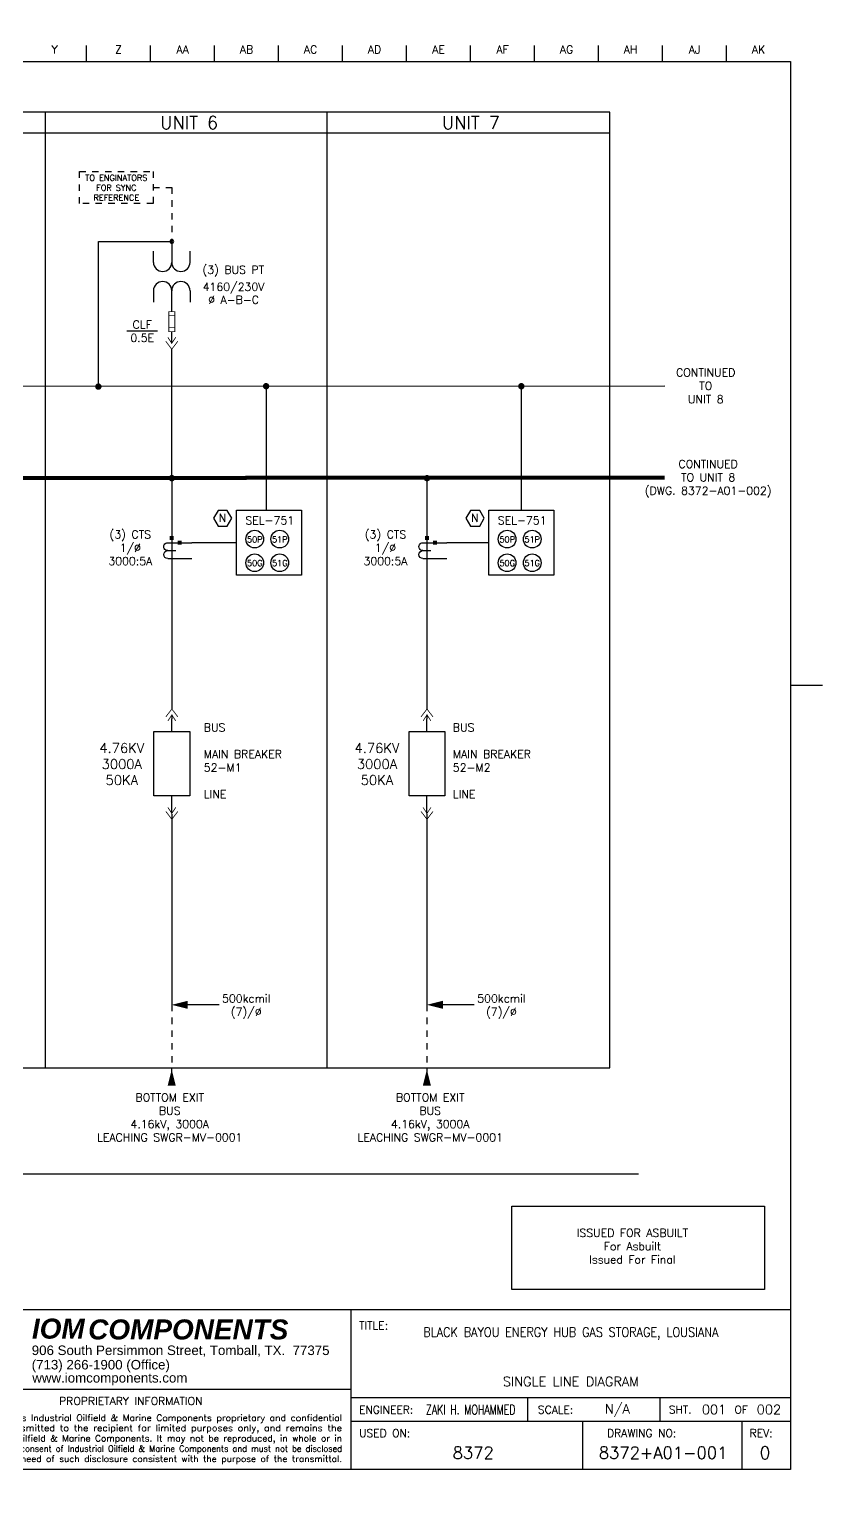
# Model space of a CAD drawing. Header units: inches. Extents: x -0.7 to 34.5, y -0.5 to 22.5.
# Drawn here: x 22.11 to 34.5, y -0.5 to 22.5 of the extents above; entities that cross this region are included whole.
import ezdxf
from ezdxf.enums import TextEntityAlignment as Align

# ---------------------------------------------------------------- set-up
doc = ezdxf.new("R2010")
doc.units = ezdxf.units.IN
doc.header["$MEASUREMENT"] = 0
doc.linetypes.add('HIDDEN', pattern=[0.375, 0.25, -0.125])
for name, color, linetype in [('BM', 5, 'Continuous'), ('INFORBORDER', 3, 'Continuous'), ('OBJ', 3, 'Continuous'), ('SYMS', 7, 'Continuous'), ('TEXT', 3, 'Continuous'), ('TEXT2', 8, 'Continuous'), ('WIRES', 7, 'Continuous')]:
    doc.layers.add(name, color=color, linetype=linetype)
doc.styles.add('IDS', font='arial.ttf')
doc.styles.add('LOGO', font='arialbi.ttf')
doc.styles.get("Standard").update_dxf_attribs({"font": 'ROMANS.SHX'})
doc.styles.add('TITLEBLK', font='romans.shx')
doc.styles.add('WD', font='txt')

# ---------------------------------------------------------------- blocks, each defined once
blk = doc.blocks.new('TITLE')
at = {"layer": 'TEXT', "style": 'TITLEBLK'}
for tag, height, p in [('LINE1', 0.148, (3.433, -0.311)), ('LINE2', 0.148, (3.433, -0.561)), ('LINE3', 0.148, (3.433, -0.811)), ('LINE4', 0.148, (3.433, -1.061)), ('ENG', 0.148, (1.868, -1.501)), ('SCALE', 0.148, (4.159, -1.498)), ('SHT', 0.148, (5.67, -1.499)), ('OF', 0.148, (6.528, -1.499)), ('PROJECT', 0.148, (1.907, -2.173)), ('DWGNO', 0.197, (4.983, -2.173)), ('REV', 0.197, (6.467, -2.173))]:
    blk.add_attdef(tag, text='', height=height, dxfattribs=at).set_placement(p, align=Align.MIDDLE)
blk = doc.blocks.new('IOM_TITLE_BLOCK_BORDER')
at = {"layer": 'INFORBORDER', "color": 5}
for p, q in [((17, 22), (17, 22.5)), ((1, 22), (1, 22.25)), ((2, 22), (2, 22.25)), ((3, 22), (3, 22.25)), ((4, 22), (4, 22.25)), ((5, 22), (5, 22.25)), ((6, 22), (6, 22.25)), ((7, 22), (7, 22.25)), ((8, 22), (8, 22.25)), ((9, 22), (9, 22.25)), ((10, 22), (10, 22.25)), ((11, 22), (11, 22.25)), ((12, 22), (12, 22.25)), ((13, 22), (13, 22.25)), ((14, 22), (14, 22.25)), ((15, 22), (15, 22.25)), ((16, 22), (16, 22.25)), ((18, 22), (18, 22.25)), ((19, 22), (19, 22.25)), ((20, 22), (20, 22.25)), ((21, 22), (21, 22.25)), ((22, 22), (22, 22.25)), ((23, 22), (23, 22.25)), ((24, 22), (24, 22.25)), ((25, 22), (25, 22.25)), ((26, 22), (26, 22.25)), ((27, 22), (27, 22.25)), ((28, 22), (28, 22.25)), ((29, 22), (29, 22.25)), ((30, 22), (30, 22.25)), ((31, 22), (31, 22.25)), ((32, 22), (32, 22.25)), ((33, 22), (33, 22.25)), ((0, 0), (0, 22)), ((0, 22), (34, 22)), ((34, 22), (34, 0)), ((0, 12.25), (-0.5, 12.25)), ((34.5, 12.25), (34, 12.25)), ((34, 0), (0, 0)), ((17, -0.5), (17, 0))]:
    blk.add_line(p, q, dxfattribs=at)
at = {"color": 7, "ltscale": 0.2}
for s, p in [('A', (0.5, 22.125)), ('B', (1.5, 22.125)), ('C', (2.5, 22.125)), ('D', (3.5, 22.125)), ('E', (4.5, 22.125)), ('F', (5.5, 22.125)), ('G', (6.5, 22.125)), ('H', (7.5, 22.125)), ('J', (8.5, 22.125)), ('K', (9.5, 22.125)), ('L', (10.5, 22.125)), ('M', (11.5, 22.125)), ('N', (12.5, 22.125)), ('P', (13.5, 22.125)), ('Q', (14.5, 22.125)), ('R', (15.5, 22.125)), ('S', (16.5, 22.125)), ('T', (17.5, 22.125)), ('U', (18.5, 22.125)), ('V', (19.5, 22.125)), ('W', (20.5, 22.125)), ('X', (21.5, 22.125)), ('Y', (22.5, 22.125)), ('Z', (23.5, 22.125)), ('AA', (24.5, 22.125)), ('AB', (25.5, 22.125)), ('AC', (26.5, 22.125)), ('AD', (27.5, 22.125)), ('AE', (28.5, 22.125)), ('AF', (29.5, 22.125)), ('AG', (30.5, 22.125)), ('AH', (31.5, 22.125)), ('AJ', (32.5, 22.125)), ('AK', (33.5, 22.125))]:
    blk.add_text(s, height=0.125, dxfattribs=at).set_placement(p, align=Align.CENTER)
blk = doc.blocks.new('VC01PJ_1-')
blk.add_line((0, -0.031), (0, -0.094))
for points in [[(-0.094, -0.062, 0.0125, 0.0125, 0), (0, 0.062, 0.0125, 0.0125, 0), (0.094, -0.062, 0, 0, 0)], [(0.062, -0.125, 0.0125, 0.0125, 0), (0, -0.031, 0.0125, 0.0125, 0), (-0.062, -0.125, 0, 0, 0)]]:
    blk.add_lwpolyline(points, format="xyseb")
at = {"linetype": 'Continuous', "style": 'WD', "width": 0.85, "flags": 8}
blk.add_attdef('TERM01', text='', height=0.125, dxfattribs=at).set_placement((-0.055, 0.113), align=Align.RIGHT)
at = {"style": 'WD', "width": 0.85}
for tag, p in [('INST', (0.219, 0.25)), ('TAG1', (0.221, -0.092)), ('LOC', (0.219, 0.078)), ('DESC1', (0.219, -0.266)), ('DESC2', (0.219, -0.438)), ('DESC3', (0.219, -0.609))]:
    blk.add_attdef(tag, p, '', height=0.125, dxfattribs=at)
at = {"style": 'WD'}
for tag, p, height, flags in [('FAMILY', (-0.132, 0.064), 0.01, 9), ('X2TERM01', (0, 0.062), 0.0125, 1), ('X2TERMDESC01', (0.026, 0.042), 0.01, 1), ('X8TERM02', (0, -0.094), 0.0125, 1), ('X8TERMDESC02', (0.013, -0.115), 0.01, 1)]:
    blk.add_attdef(tag, p, '', height=height, dxfattribs=dict(at, flags=flags))
at = {"linetype": 'Continuous', "style": 'WD', "flags": 9}
for tag, p in [('MFG', (-0.109, 0)), ('CAT', (-0.107, 0.019)), ('ASSYCODE', (-0.109, -0.014))]:
    blk.add_attdef(tag, text='', height=0.01, dxfattribs=at).set_placement(p, align=Align.CENTER)
at = {"linetype": 'Continuous', "style": 'WD', "width": 0.85, "flags": 8}
blk.add_attdef('TERM02', text='', height=0.125, dxfattribs=at).set_placement((-0.041, -0.151), align=Align.TOP_RIGHT)
at = {"color": 7, "style": 'WD', "flags": 1}
blk.add_attdef('WDTYPE', (-0.237, -0.081), '', height=0.01, dxfattribs=at)
at = {"style": 'WD', "flags": 9}
blk.add_attdef('WDBLKNAM', text='', height=0.01, dxfattribs=at).set_placement((-0.16, -0.106), align=Align.RIGHT)
at = {"style": 'WD'}
for tag, p in [('X4LINK', (-0.125, -0.062)), ('X1LINK', (0.125, -0.062))]:
    blk.add_attdef(tag, p, '', height=0.01, dxfattribs=at)
blk = doc.blocks.new('1LCT1A')
at = {"layer": 'OBJ'}
for p, q in [((-0.062, 0.323), (0.312, 0.323)), ((-0.062, 0.198), (0.062, 0.198)), ((-0.062, 0.075), (0.312, 0.075))]:
    blk.add_line(p, q, dxfattribs=at)
for centre, radius, start, end in [((-0.062, 0.261), 0.0625, 90, 270), ((-0.063, 0.137), 0.0618, 89.3683, 270.6317)]:
    blk.add_arc(centre, radius, start, end, dxfattribs=at)
for points in [[(-0.031, -0.031), (-0.031, 0.031), (0.031, -0.031), (0.031, 0.031)], [(0.094, 0.042), (0.094, 0.105), (0.156, 0.042), (0.156, 0.105)]]:
    blk.add_solid(points, dxfattribs=at)
blk = doc.blocks.new('CSHEXA')
for p, q in [((-0.072, 0.124), (-0.144, 0)), ((-0.144, 0), (-0.072, -0.124)), ((0.072, 0.124), (-0.072, 0.124)), ((0.144, 0), (0.072, 0.124)), ((0.072, -0.124), (0.144, 0)), ((-0.072, -0.124), (0.072, -0.124))]:
    blk.add_line(p, q)
blk = doc.blocks.new('WD1005')
at = {"layer": 'OBJ', "const_width": 0.05}
blk.add_lwpolyline([(-0.025, 0, 1), (0.025, 0, 1)], format="xyb", close=True, dxfattribs=at)
blk = doc.blocks.new('HC01PJ_1-')
blk.add_line((0.031, 0), (0.094, 0))
for points in [[(0.062, -0.094, 0.0125, 0.0125, 0), (-0.062, 0, 0.0125, 0.0125, 0), (0.062, 0.094, 0, 0, 0)], [(0.125, 0.062, 0.0125, 0.0125, 0), (0.031, 0, 0.0125, 0.0125, 0), (0.125, -0.062, 0, 0, 0)]]:
    blk.add_lwpolyline(points, format="xyseb")
at = {"style": 'WD', "width": 0.85}
for tag, p in [('INST', (-0.012, 0.467)), ('TAG1', (-0.01, 0.125)), ('LOC', (-0.012, 0.295)), ('DESC1', (-0.01, -0.344)), ('DESC2', (-0.01, -0.516)), ('DESC3', (-0.01, -0.687))]:
    blk.add_attdef(tag, text='', height=0.125, dxfattribs=at).set_placement(p, align=Align.CENTER)
at = {"style": 'WD', "flags": 9}
blk.add_attdef('WDTYPE', text='', height=0.01, dxfattribs=at).set_placement((-0.221, 0.075), align=Align.RIGHT)
at = {"style": 'WD'}
for tag, p, flags in [('X4TERMDESC01', (-0.094, 0.031), 1), ('X1TERMDESC02', (0.125, 0.031), 1), ('FAMILY', (0.206, 0.131), 9)]:
    blk.add_attdef(tag, p, '', height=0.01, dxfattribs=dict(at, flags=flags))
at = {"color": 7, "style": 'WD', "flags": 1}
for tag, p in [('X4TERM01', (-0.062, 0)), ('X1TERM02', (0.094, 0))]:
    blk.add_attdef(tag, p, '', height=0.0125, dxfattribs=at)
at = {"style": 'WD'}
for tag, p in [('X2LINK', (0, 0.094)), ('X8LINK', (0, -0.094))]:
    blk.add_attdef(tag, p, '', height=0.01, dxfattribs=at)
at = {"linetype": 'Continuous', "style": 'WD', "flags": 9}
for tag, p in [('ASSYCODE', (0.219, 0.062)), ('MFG', (0.228, 0.089)), ('CAT', (0.23, 0.108))]:
    blk.add_attdef(tag, text='', height=0.01, dxfattribs=at).set_placement(p, align=Align.CENTER)
at = {"linetype": 'Continuous', "style": 'WD', "flags": 8}
blk.add_attdef('TERM01', text='', height=0.125, dxfattribs=at).set_placement((-0.104, -0.031), align=Align.TOP_RIGHT)
blk.add_attdef('TERM02', text='', height=0.125, dxfattribs=at).set_placement((0.146, -0.031), align=Align.TOP_LEFT)
blk = doc.blocks.new('WDDOT')
for radius in [0.03, 0.0187, 0.00929]:
    blk.add_circle((0, 0), radius)

msp = doc.modelspace()

# ---------------------------------------------------------------- linework, layer by layer
at = {"color": 4, "ltscale": 0.2}
for p, q in [((31.176, 21.206), (0.346, 21.206)), ((22.356, 6.279), (22.356, 21.206)), ((26.758, 6.279), (26.758, 21.206)), ((31.176, 6.279), (31.176, 21.206)), ((0.346, 20.884), (31.176, 20.884)), ((0.346, 6.279), (31.176, 6.279))]:
    msp.add_line(p, q, dxfattribs=at)
at = {"color": 7, "linetype": 'HIDDEN', "ltscale": 0.2}
for p, q in [((24.039, 20.031), (24.331, 20.031)), ((24.331, 20.031), (24.331, 19.188)), ((24.33, 7.261), (24.329, 5.999)), ((28.317, 7.261), (28.317, 5.999))]:
    msp.add_line(p, q, dxfattribs=at)
at = {"color": 7, "ltscale": 0.2}
for p, q in [((23.184, 16.92), (23.184, 19.188)), ((23.184, 19.188), (24.331, 19.188)), ((23.63, 17.789), (24.108, 17.789)), ((24.331, 15.489), (24.331, 17.504)), ((32.033, 16.926), (2.679, 16.92)), ((25.805, 16.926), (25.805, 14.987)), ((29.793, 16.926), (29.793, 14.987)), ((25.34, 14.481), (24.642, 14.481)), ((29.284, 14.481), (28.63, 14.481)), ((24.332, 11.533), (24.332, 11.728)), ((28.319, 11.533), (28.319, 11.728)), ((24.332, 10.315), (24.332, 10.525)), ((28.319, 10.315), (28.319, 10.525)), ((24.33, 10.242), (24.33, 7.261)), ((28.317, 10.242), (28.317, 7.261)), ((25.071, 7.261), (24.58, 7.261)), ((29.058, 7.261), (28.567, 7.261)), ((31.626, 4.614), (0.505, 4.614))]:
    msp.add_line(p, q, dxfattribs=at)
for p, q in [((24.046, 18.861), (24.046, 19.038)), ((24.616, 18.861), (24.616, 19.038)), ((24.046, 18.418), (24.046, 18.24)), ((24.616, 18.418), (24.616, 18.24))]:
    msp.add_line(p, q)
at = {"color": 7, "linetype": 'HIDDEN', "ltscale": 0.2}
msp.add_lwpolyline([(22.888, 20.283), (24.039, 20.283), (24.039, 19.78), (22.888, 19.78)], close=True, dxfattribs=at)
at = {"const_width": 0.0125}
msp.add_lwpolyline([(24.378, 17.777), (24.378, 18.09), (24.284, 18.09), (24.284, 17.777)], close=True, dxfattribs=at)
for points in [[(24.378, 18.027), (24.284, 18.027)], [(24.378, 17.84), (24.284, 17.84)]]:
    msp.add_lwpolyline(points, dxfattribs=at)
at = {"color": 7, "ltscale": 0.2}
for points in [[(2.679, 15.489, 0.0625, 0.0625, 0), (32.033, 15.496, 0.125, 0.125, 0)], [(24.33, 7.261, 0, 0.125, 0), (24.58, 7.261, 0.125, 0.125, 0)], [(28.317, 7.261, 0, 0.125, 0), (28.567, 7.261, 0.125, 0.125, 0)], [(24.33, 6.249, 0, 0.125, 0), (24.33, 5.999, 0.125, 0.125, 0)], [(28.317, 6.249, 0, 0.125, 0), (28.317, 5.999, 0.125, 0.125, 0)]]:
    msp.add_lwpolyline(points, format="xyseb", dxfattribs=at)
for points in [[(25.34, 14.987), (26.357, 14.987), (26.357, 13.976), (25.34, 13.976), (25.34, 14.987)], [(29.284, 14.987), (30.302, 14.987), (30.302, 13.976), (29.284, 13.976), (29.284, 14.987)]]:
    msp.add_lwpolyline(points, dxfattribs=at)
for points in [[(24.05, 11.533), (24.613, 11.533), (24.613, 10.525), (24.05, 10.525)], [(28.038, 11.533), (28.6, 11.533), (28.6, 10.525), (28.038, 10.525)], [(29.645, 4.114), (33.591, 4.114), (33.591, 2.812), (29.645, 2.812)]]:
    msp.add_lwpolyline(points, close=True, dxfattribs=at)
for centre in [(25.627, 14.537), (26.018, 14.537), (29.571, 14.537), (29.963, 14.537), (25.627, 14.167), (26.018, 14.167), (29.571, 14.167), (29.963, 14.167)]:
    msp.add_circle(centre, 0.138, dxfattribs=at)
for centre, start, end in [((24.188, 18.861), 180, 0), ((24.473, 18.861), 180, 0), ((24.188, 18.418), 0, 180), ((24.473, 18.418), 0, 180)]:
    msp.add_arc(centre, 0.143, start, end)
at = {"layer": 'INFORBORDER', "color": 5}
for p, q in [((0, 2.5), (34, 2.5)), ((27.134, 0), (27.134, 2.5)), ((20.243, 1.254), (27.134, 1.254))]:
    msp.add_line(p, q, dxfattribs=at)
at = {"layer": 'INFORBORDER', "color": 240}
for p, q in [((34, 1.122), (27.134, 1.122)), ((29.89, 1.122), (29.89, 0.753)), ((31.957, 1.122), (31.957, 0.753)), ((34, 0.753), (27.134, 0.753)), ((30.75, 0.753), (30.75, 0)), ((33.237, 0.753), (33.237, 0))]:
    msp.add_line(p, q, dxfattribs=at)
at = {"layer": 'WIRES', "color": 7, "ltscale": 0.2}
for p, q in [((24.331, 19.188), (24.331, 18.861)), ((24.331, 18.09), (24.331, 18.418)), ((24.331, 17.66), (24.331, 17.777)), ((24.331, 15.489), (24.332, 11.884)), ((28.319, 15.489), (28.319, 11.884))]:
    msp.add_line(p, q, dxfattribs=at)

# ---------------------------------------------------------------- block references
at = {"color": 7, "ltscale": 0.2}
msp.add_blockref('IOM_TITLE_BLOCK_BORDER', (0, 0), dxfattribs=at)
at = {"color": 0, "linetype": 'Continuous', "xscale": -1, "rotation": 180}
for p in [(23.184, 16.92), (25.805, 16.926), (29.793, 16.926), (24.331, 15.489), (28.319, 15.489)]:
    msp.add_blockref('WD1005', p, dxfattribs=at)
at = {"xscale": -0.9996, "yscale": 0.9996, "zscale": 0.9996, "rotation": 180}
for p in [(24.33, 14.556), (28.317, 14.556)]:
    msp.add_blockref('1LCT1A', p, dxfattribs=at)
at = {"ltscale": 0.2}
ref = msp.add_blockref('TITLE', (27.134, 2.436), dxfattribs=at)
ref.add_attrib('LINE1', 'BLACK BAYOU ENERGY HUB GAS STORAGE, LOUSIANA', dxfattribs={"layer": 'TEXT', "height": 0.14766, "style": 'TITLEBLK', "width": 0.875}).set_placement((30.567, 2.125), align=Align.MIDDLE)
ref.add_attrib('LINE4', 'SINGLE LINE DIAGRAM', dxfattribs={"layer": 'TEXT', "height": 0.14766, "style": 'TITLEBLK'}).set_placement((30.567, 1.375), align=Align.MIDDLE)
ref.add_attrib('ENG', 'ZAKI H. MOHAMMED', dxfattribs={"layer": 'TEXT', "height": 0.14766, "style": 'TITLEBLK', "width": 0.725}).set_placement((29.002, 0.936), align=Align.MIDDLE)
ref.add_attrib('SCALE', 'N/A', dxfattribs={"layer": 'TEXT', "height": 0.1477, "style": 'TITLEBLK'}).set_placement((31.293, 0.938), align=Align.MIDDLE)
ref.add_attrib('SHT', '001', dxfattribs={"layer": 'TEXT', "height": 0.1477, "style": 'TITLEBLK'}).set_placement((32.804, 0.937), align=Align.MIDDLE)
ref.add_attrib('OF', '002', dxfattribs={"layer": 'TEXT', "height": 0.1477, "style": 'TITLEBLK'}).set_placement((33.662, 0.937), align=Align.MIDDLE)
ref.add_attrib('PROJECT', '8372', dxfattribs={"layer": 'TEXT', "height": 0.1875, "style": 'TITLEBLK'}).set_placement((29.041, 0.263), align=Align.MIDDLE)
ref.add_attrib('DWGNO', '8372+A01-001', dxfattribs={"layer": 'TEXT', "height": 0.1875, "style": 'TITLEBLK'}).set_placement((32.008, 0.263), align=Align.MIDDLE)
ref.add_attrib('REV', '0', dxfattribs={"layer": 'TEXT', "height": 0.197, "style": 'TITLEBLK'}).set_placement((33.601, 0.263), align=Align.MIDDLE)
at = {"layer": 'BM'}
for p in [(25.126, 14.862), (29.07, 14.862)]:
    msp.add_blockref('CSHEXA', p, dxfattribs=at)
at = {"layer": 'SYMS', "color": 7, "ltscale": 0.2, "xscale": -1}
msp.add_blockref('WDDOT', (24.331, 19.188), dxfattribs=at)
at = {"layer": 'SYMS', "color": 7, "ltscale": 0.2, "xscale": -1, "rotation": 270}
msp.add_blockref('HC01PJ_1-', (24.331, 17.566), dxfattribs=at)
at = {"layer": 'SYMS', "color": 7, "ltscale": 0.2}
for p in [(24.332, 11.821), (28.319, 11.821)]:
    msp.add_blockref('VC01PJ_1-', p, dxfattribs=at)
at = {"layer": 'SYMS', "color": 7, "ltscale": 0.2, "rotation": 180}
for p in [(24.332, 10.221), (28.319, 10.221)]:
    msp.add_blockref('VC01PJ_1-', p, dxfattribs=at)

# ---------------------------------------------------------------- texts
at = {"color": 7, "ltscale": 0.2}
for s, height, p in [('(3) BUS PT', 0.125, (25.292, 18.683)), ('4160/230V', 0.125, (25.296, 18.416)), ('%%C A-B-C', 0.125, (25.296, 18.214)), ('N', 0.125, (25.123, 14.805)), ('SEL-751', 0.125, (25.862, 14.767)), ('N', 0.125, (29.067, 14.805)), ('SEL-751', 0.125, (29.806, 14.767)), ('50P', 0.0932, (25.628, 14.486)), ('51P', 0.0932, (26.019, 14.486)), ('50P', 0.0932, (29.573, 14.486)), ('51P', 0.0932, (29.963, 14.486)), ('50G', 0.0932, (25.628, 14.116)), ('51G', 0.0932, (26.019, 14.116)), ('50G', 0.0932, (29.573, 14.116)), ('51G', 0.0932, (29.963, 14.116))]:
    msp.add_text(s, height=height, dxfattribs=at).set_placement(p, align=Align.CENTER)
at = {"color": 7, "style": 'LOGO'}
for s, p in [('IOM', (22.558, 2.202)), ('COMPONENTS', (24.589, 2.189))]:
    msp.add_text(s, height=0.3125, dxfattribs=at).set_placement(p, align=Align.MIDDLE_CENTER)
at = {"color": 7, "style": 'IDS'}
for s, p in [('906 South Persimmon Street, Tomball, TX.  77375', (22.143, 1.789)), ('(713) 266-1900 (Office)', (22.142, 1.564)), ('www.iomcomponents.com', (22.151, 1.359))]:
    msp.add_text(s, height=0.14872, dxfattribs=at).set_placement(p)
at = {"color": 7, "ltscale": 0.2}
for s, width, gutter_width, insert, char_height, attachment_point in [('\\pxqc;UNIT 6', 1.78082, 1.015, (23.712, 21.145), 0.20304, 1), ('\\pxqc;UNIT 7', 1.78082, 1.015, (28.114, 21.145), 0.20304, 1), ('\\pxqc;TO ENGINATORS\\PFOR SYNC\\PREFERENCE', 1.13915, 0.625, (22.895, 20.229), 0.0932, 1), ('\\pxr1,qc;CLF\\P0.5E', 1.23323, 0.625, (24.548, 17.951), 0.125, 3), ('\\pxr1,qc;CONTINUED TO\\PUNIT 8', 1.25872, 0.625, (33.366, 17.203), 0.125, 3), ('\\pxr1,qc;CONTINUED\\PTO UNIT 8\\P(DWG. 8372-A01-002)', 2.46816, 0.625, (34.009, 15.773), 0.125, 3), ('\\pxr1,qc;(3) CTS\\P1/%%C\\P3000:5A', 1.23323, 0.625, (24.362, 14.673), 0.125, 3), ('\\pxr1,qc;(3) CTS\\P1/%%C\\P3000:5A', 1.23323, 0.625, (28.349, 14.673), 0.125, 3), ('\\pxr1,ql;BUS\\P\\PMAIN BREAKER\\P52-M1\\P\\PLINE', 2.03605, 0.625, (26.867, 11.656), 0.125, 3), ('\\pxr1,ql;BUS\\P\\PMAIN BREAKER\\P52-M2\\P\\PLINE', 1.52442, 0.625, (30.247, 11.656), 0.125, 3), ('\\pxr1,qc;4.76KV\\P3000A\\P50KA', 0.88392, 0.625, (24.067, 11.348), 0.15, 3), ('\\pxr1,qc;4.76KV\\P3000A\\P50KA', 0.88392, 0.625, (28.054, 11.348), 0.15, 3), ('\\pxr1,qc;500kcmil\\P(7)/%%C', 1.23323, 0.625, (26.174, 7.422), 0.125, 3), ('\\pxr1,qc;500kcmil\\P(7)/%%C', 1.23323, 0.625, (30.161, 7.422), 0.125, 3), ('\\pxqc;BOTTOM EXIT\\PBUS\\P4.16kV, 3000A\\PLEACHING SWGR-MV-0001', 2.68196, 0.625, (22.958, 5.877), 0.125, 1), ('\\pxqc;BOTTOM EXIT\\PBUS\\P4.16kV, 3000A\\PLEACHING SWGR-MV-0001', 2.54852, 0.625, (27.095, 5.877), 0.125, 1), ('\\pxqc;ISSUED FOR ASBUILT\\PFor Asbuilt\\PIssued For Final', 4.07966, 0.625, (29.489, 3.76), 0.125, 1)]:
    msp.add_mtext_dynamic_manual_height_columns(s, width=width, gutter_width=gutter_width, heights=[0], dxfattribs=dict(at, insert=insert, char_height=char_height, attachment_point=attachment_point))
at = {"layer": 'INFORBORDER', "color": 51, "style": 'TITLEBLK'}
for s, height, p in [('TITLE:', 0.123, (27.257, 2.19)), ('ENGINEER:', 0.123, (27.257, 0.873)), ('SCALE:', 0.123, (30.052, 0.873)), ('SHT.', 0.123, (32.096, 0.875)), ('OF', 0.123, (33.122, 0.875)), ('USED ON:', 0.123, (27.257, 0.507)), ('DRAWING NO:', 0.12305, (31.133, 0.507)), ('REV:', 0.123, (33.36, 0.507))]:
    msp.add_text(s, height=height, dxfattribs=at).set_placement(p)
at = {"layer": 'TEXT2', "style": 'TITLEBLK'}
msp.add_text('PROPRIETARY INFORMATION', height=0.12364, dxfattribs=at).set_placement((23.691, 1.071), align=Align.MIDDLE)
for s, height, width, p, p2 in [('This document contains Industrial Oilfield & Marine Components proprietary and confidential', 0.09891, 0.925049, (20.365, 0.759), (26.992, 0.759)), ('information. It is transmitted to the recipient for limited purposes only, and remains the', 0.09891, 0.947475, (20.365, 0.599), (26.992, 0.599)), ('property of Industrial Oilfield & Marine Components. It may not be reproduced, in whole or in', 0.09891, 0.893333, (20.365, 0.439), (26.992, 0.439)), ('part, without the written consent of Industrial Oilfield & Marine Components and must not be disclosed', 0.098912, 0.812825, (20.365, 0.279), (26.992, 0.279)), ('to persons not having need of such disclosure consistent with the purpose of the transmittal.', 0.09891, 0.89107, (20.365, 0.119), (26.992, 0.119))]:
    msp.add_text(s, height=height, dxfattribs=dict(at, width=width)).set_placement(p, p2, align=Align.FIT)

doc.saveas('drawing.dxf')
